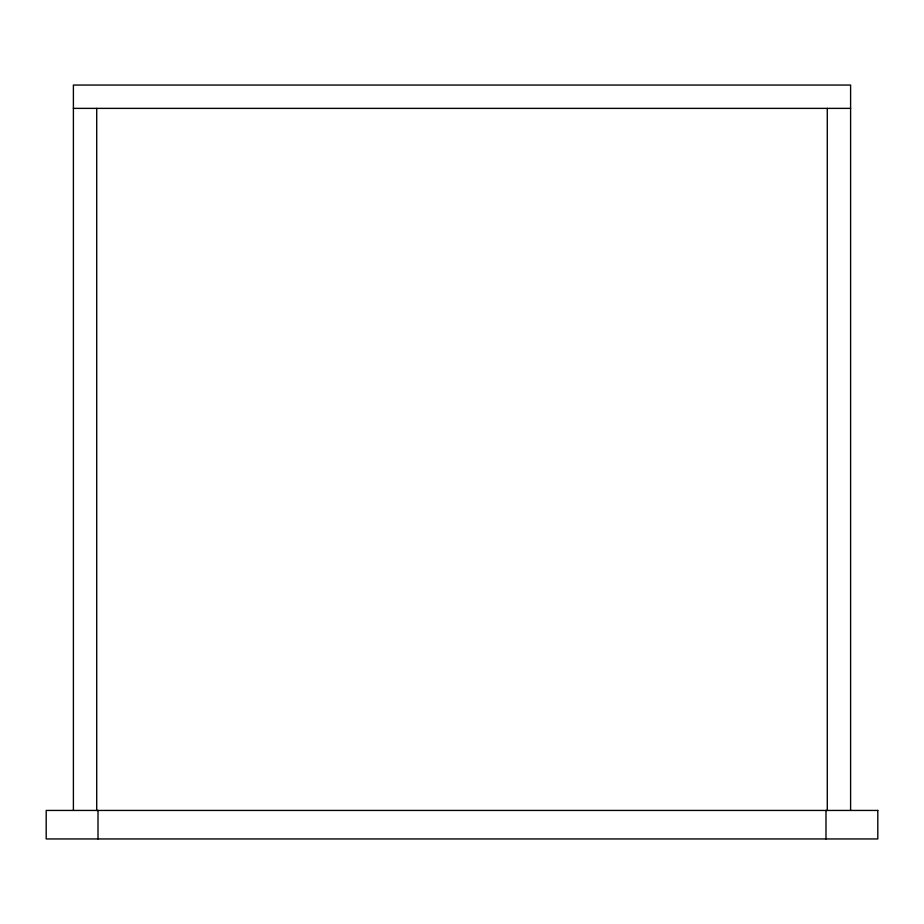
<?xml version="1.0" encoding="UTF-8"?>
<svg xmlns="http://www.w3.org/2000/svg" width="924" height="924" viewBox="0 0 924 924"><rect width="100%" height="100%" fill="white"/><g stroke="black" fill="none" stroke-linecap="round" stroke-linejoin="round"><path stroke-width="1.39" d="M73.4 108.374L850.6 108.374M850.6 810.44L850.6 85.054L73.4 85.054L73.4 810.44M827.28 108.374L827.28 810.44M825.987 810.44L825.987 838.946M98.013 810.44L98.013 838.946M96.72 108.374L96.72 810.44M877.8 810.44L46.2 810.44L46.2 838.946L877.8 838.946L877.8 810.44"/></g></svg>
